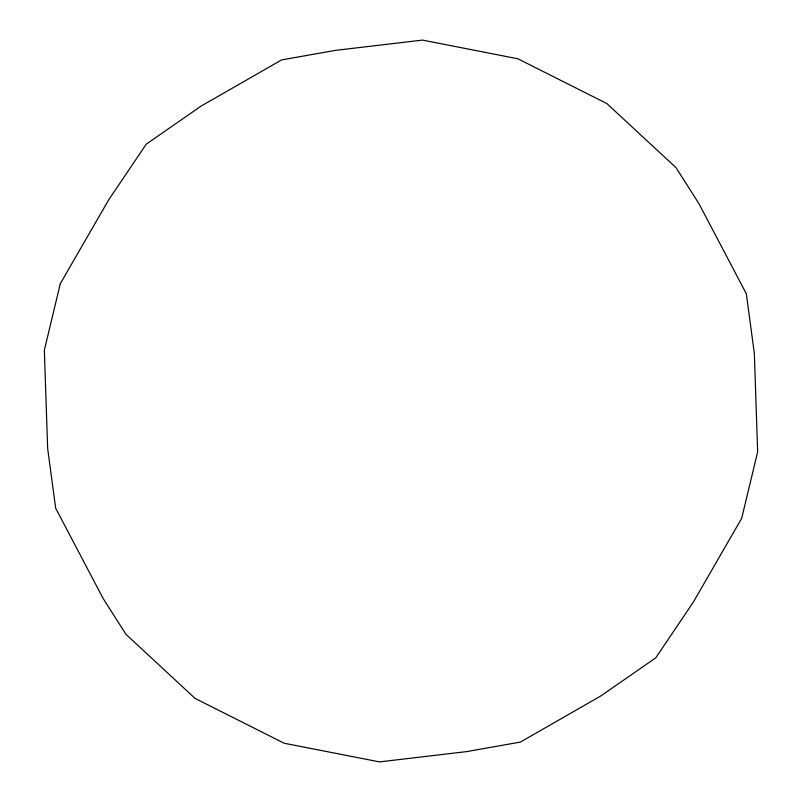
<?xml version="1.0" encoding="UTF-8"?>
<svg xmlns="http://www.w3.org/2000/svg" width="802" height="802" viewBox="0 0 802 802"><rect width="100%" height="100%" fill="white"/><g stroke="black" fill="none" stroke-linecap="round" stroke-linejoin="round"><path stroke-width="1.2" d="M60.29 283.718L44.351 350.163L47.649 448.488L55.679 508.237L103.107 598.442L125.964 634.322L195.107 698.422L284.129 743.223L379.496 761.9L466.684 751.604L520.398 742.081L600.888 695.915L655.755 657.83L693.259 602.232L741.71 518.282L757.649 451.837L754.351 353.512L746.321 293.763L698.893 203.558L676.036 167.678L606.893 103.578L517.871 58.777L422.504 40.1L335.316 50.396L281.602 59.919L201.112 106.085L146.245 144.17L108.741 199.768L60.29 283.718"/></g></svg>
